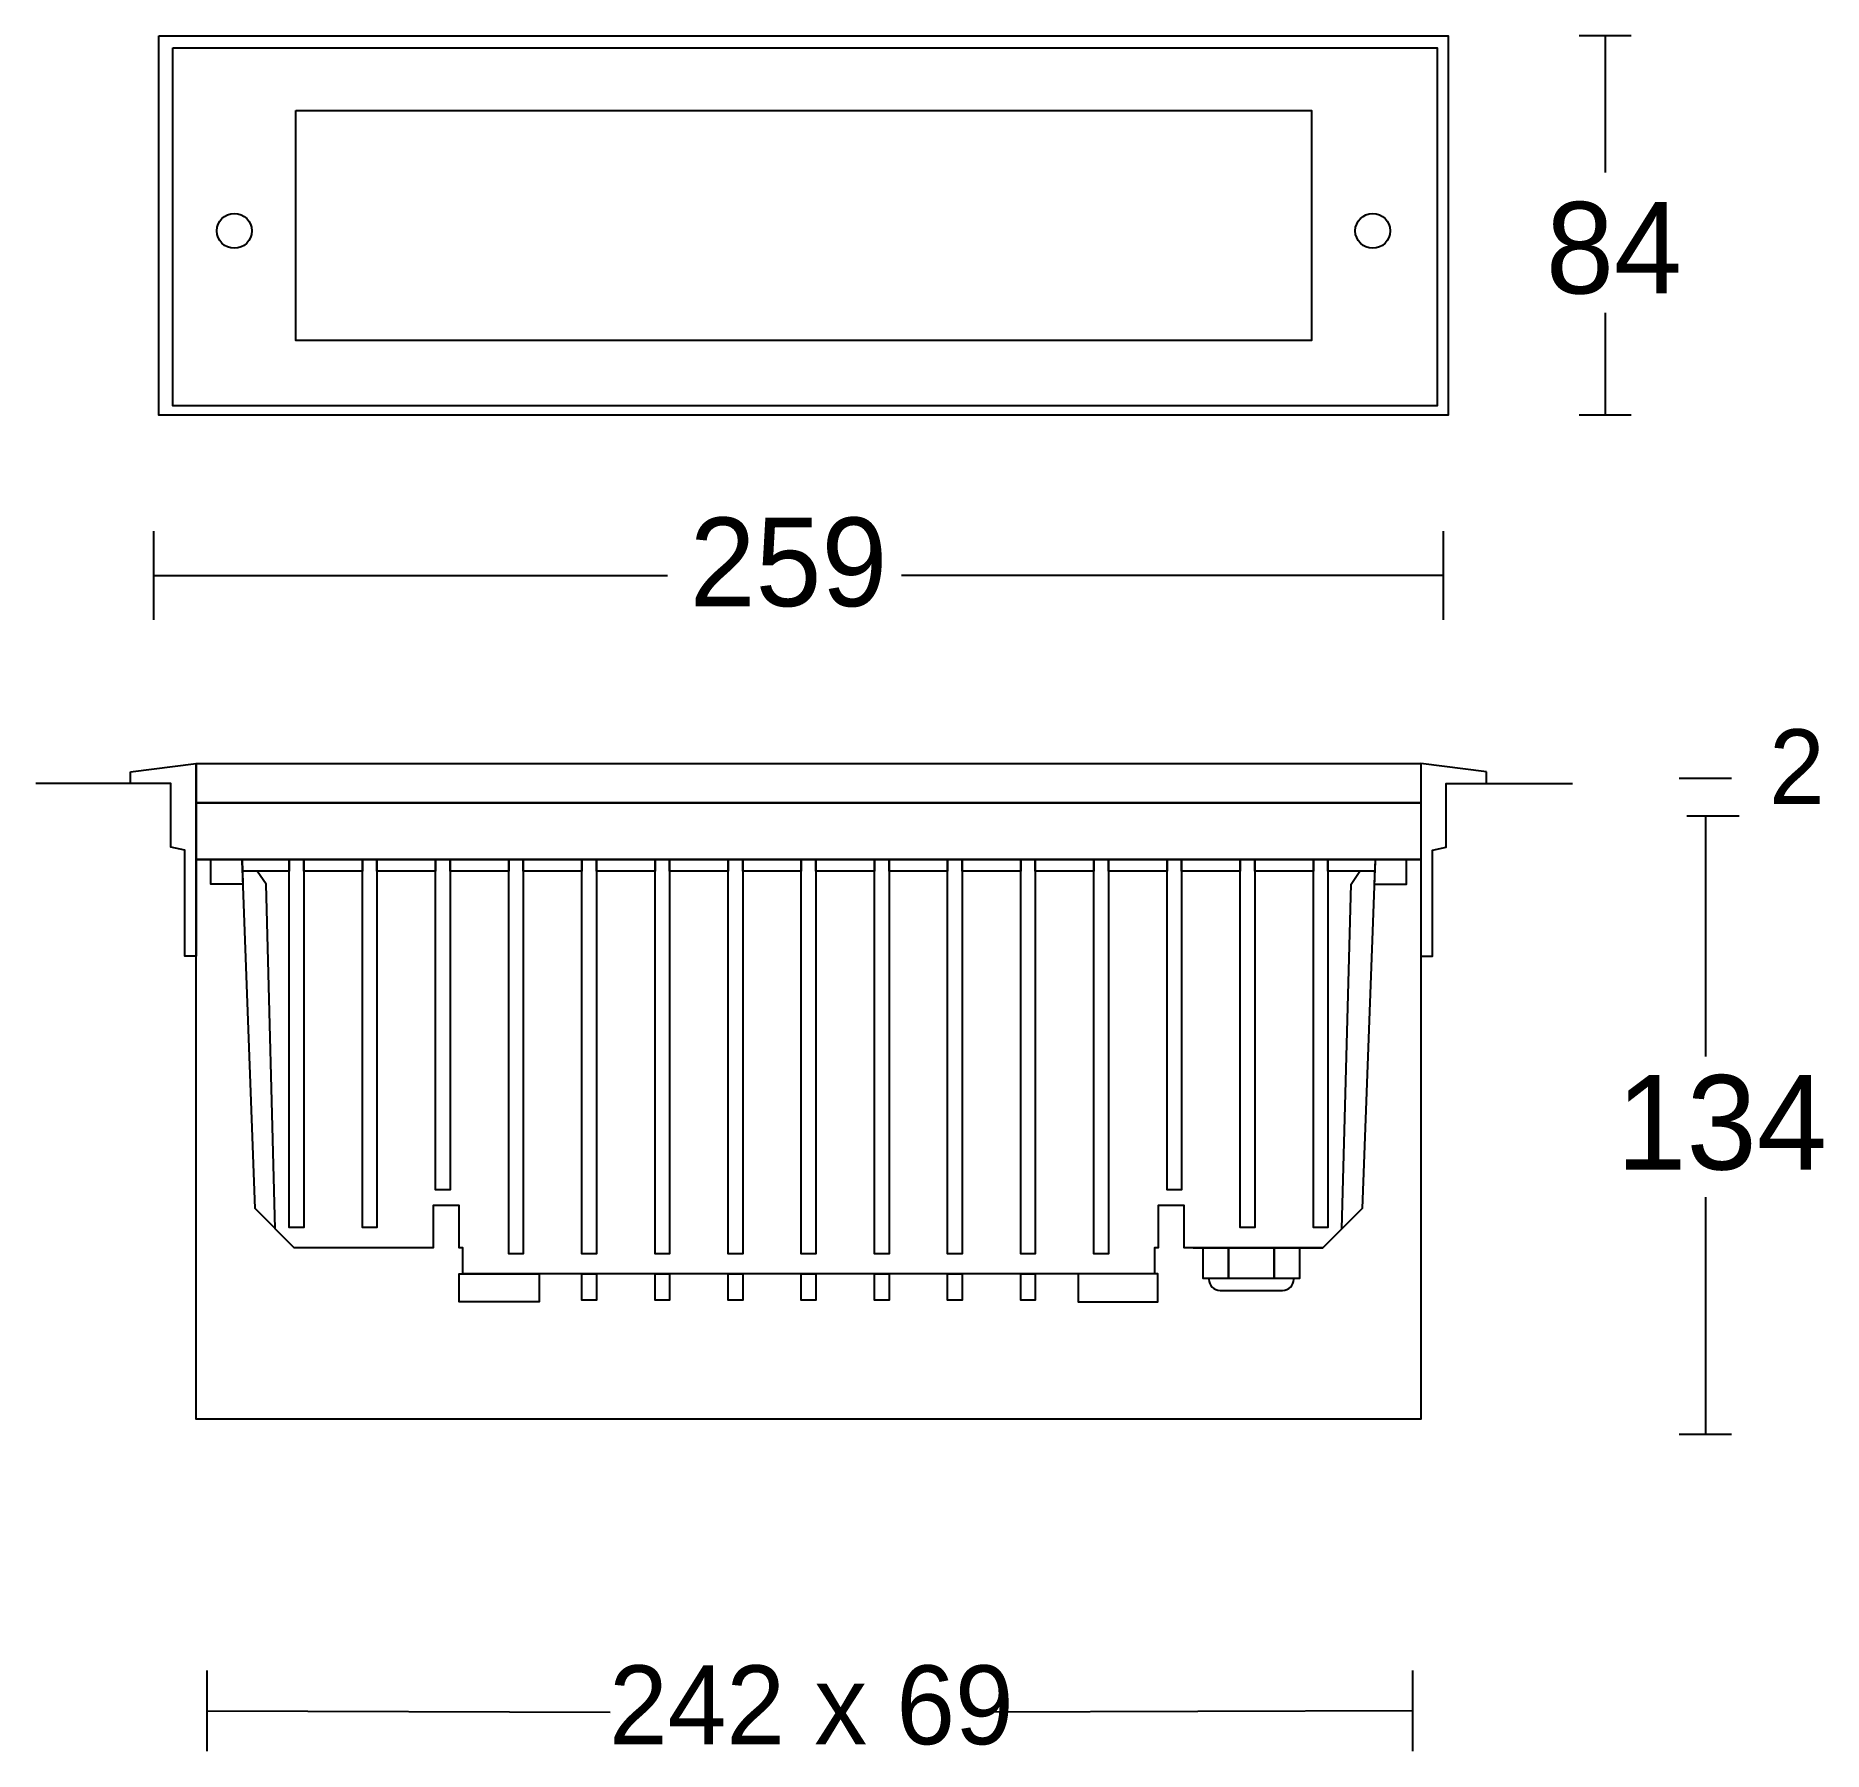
# Model space of a CAD drawing. Extents: x 4 to 179, y 86 to 255.
import ezdxf

# ---------------------------------------------------------------- set-up
doc = ezdxf.new("R2010")
doc.units = 0
doc.layers.add('LIVELLO_1', color=160, linetype='Continuous')
doc.styles.add('STD', font='txt')

# ---------------------------------------------------------------- blocks, each defined once
blk = doc.blocks.new('AI9-BLK1')
at = {"layer": 'LIVELLO_1', "color": 7}
for p, q in [((69.97, 85.21), (64.84, 85.21)), ((67.41, 85.21), (67.41, 71.77)), ((67.41, 57.96), (67.41, 47.87)), ((69.97, 47.87), (64.84, 47.87)), ((-75.32, 27.74), (-75.32, 36.49)), ((51.5, 27.74), (51.5, 36.49)), ((-75.32, 32.11), (-24.82, 32.11)), ((51.5, 32.11), (-1.79, 32.11)), ((-73.65, 11.66), (-86.95, 11.66)), ((55.74, 11.66), (64.2, 11.66)), ((79.83, 12.13), (74.69, 12.13)), ((80.59, 8.43), (75.45, 8.43)), ((77.26, 8.5), (77.26, -15.22)), ((77.26, -29.03), (77.26, -52.38)), ((26.88, -34.02), (39.64, -34.02)), ((79.83, -52.38), (74.69, -52.38)), ((-70.08, -83.56), (-70.08, -75.6)), ((48.5, -83.56), (48.5, -75.6)), ((-70.08, -79.58), (-30.44, -79.7)), ((48.5, -79.58), (6.19, -79.7))]:
    blk.add_line(p, q, dxfattribs=at)
for points in [[(-74.84, 85.21), (51.97, 85.21), (51.97, 47.87), (-74.84, 47.87)], [(-73.46, 84.04), (50.87, 84.04), (50.87, 48.8), (-73.46, 48.8)], [(-61.38, 77.85), (38.51, 77.85), (38.51, 55.23), (-61.38, 55.23)], [(-77.62, 12.79), (-71.17, 13.62), (-71.17, 11.66), (-71.17, -5.34), (-72.29, -5.34), (-72.29, 5.09), (-73.65, 5.39), (-73.65, 11.66), (-77.62, 11.66)], [(-71.17, 13.63), (49.29, 13.63), (49.29, 9.76), (-71.17, 9.76)], [(55.74, 12.79), (49.29, 13.62), (49.29, 11.66), (49.29, -5.34), (50.41, -5.34), (50.41, 5.09), (51.77, 5.39), (51.77, 11.66), (55.74, 11.66)], [(-71.17, 9.76), (49.29, 9.76), (49.29, 4.18), (-71.17, 4.18)], [(-71.17, 4.18), (49.29, 4.18), (49.29, -50.88), (-71.17, -50.88)], [(-69.74, 4.18), (-66.66, 4.18), (-66.57, 1.75), (-69.74, 1.75)], [(-66.66, 4.18), (-62.01, 4.18), (-62.01, 3.04), (-66.62, 3.04)], [(-66.66, 4.18), (44.78, 4.18), (43.5, -30.17), (39.64, -34.02), (26.01, -34.02), (26.01, -29.88), (23.44, -29.88), (23.44, -34.02), (23.07, -34.02), (23.07, -36.59), (-44.95, -36.59), (-44.95, -34.02), (-45.3, -34.02), (-45.3, -29.88), (-47.87, -29.88), (-47.87, -34.02), (-61.52, -34.02), (-65.38, -30.17)], [(-62.02, 4.18), (-60.59, 4.18), (-60.59, -32.03), (-62.02, -32.03)], [(-60.59, 4.18), (-54.82, 4.18), (-54.82, 3.04), (-60.59, 3.04)], [(-54.82, 4.18), (-53.39, 4.18), (-53.39, -32.03), (-54.82, -32.03)], [(-53.39, 4.18), (-47.63, 4.18), (-47.63, 3.04), (-53.39, 3.04)], [(-47.63, 4.18), (-46.2, 4.18), (-46.2, -28.31), (-47.63, -28.31)], [(-46.2, 4.18), (-40.43, 4.18), (-40.43, 3.04), (-46.2, 3.04)], [(-40.43, 4.18), (-39, 4.18), (-39, -34.61), (-40.43, -34.61)], [(-39, 4.18), (-33.24, 4.18), (-33.24, 3.04), (-39, 3.04)], [(-33.24, 4.18), (-31.81, 4.18), (-31.81, -34.61), (-33.24, -34.61)], [(-31.81, 4.18), (-26.04, 4.18), (-26.04, 3.04), (-31.81, 3.04)], [(-26.04, 4.18), (-24.61, 4.18), (-24.61, -34.61), (-26.04, -34.61)], [(-24.61, 4.18), (-18.85, 4.18), (-18.85, 3.04), (-24.61, 3.04)], [(-18.85, 4.18), (-17.42, 4.18), (-17.42, -34.61), (-18.85, -34.61)], [(-17.42, 4.18), (-11.66, 4.18), (-11.66, 3.04), (-17.42, 3.04)], [(-11.66, 4.18), (-10.23, 4.18), (-10.23, -34.61), (-11.66, -34.61)], [(-10.23, 4.18), (-4.46, 4.18), (-4.46, 3.04), (-10.23, 3.04)], [(-4.46, 4.18), (-3.03, 4.18), (-3.03, -34.61), (-4.46, -34.61)], [(-3.03, 4.18), (2.73, 4.18), (2.73, 3.04), (-3.03, 3.04)], [(2.73, 4.18), (4.16, 4.18), (4.16, -34.61), (2.73, -34.61)], [(4.16, 4.18), (9.93, 4.18), (9.93, 3.04), (4.16, 3.04)], [(9.93, 4.18), (11.36, 4.18), (11.36, -34.61), (9.93, -34.61)], [(11.36, 4.18), (17.12, 4.18), (17.12, 3.04), (11.36, 3.04)], [(17.12, 4.18), (18.55, 4.18), (18.55, -34.61), (17.12, -34.61)], [(18.55, 4.18), (24.32, 4.18), (24.32, 3.04), (18.55, 3.04)], [(24.32, 4.18), (25.75, 4.18), (25.75, -28.31), (24.32, -28.31)], [(25.75, 4.18), (31.51, 4.18), (31.51, 3.04), (25.75, 3.04)], [(31.51, 4.18), (32.94, 4.18), (32.94, -32.03), (31.51, -32.03)], [(32.94, 4.18), (38.71, 4.18), (38.71, 3.04), (32.94, 3.04)], [(38.71, 4.18), (40.14, 4.18), (40.14, -32.03), (38.71, -32.03)], [(40.14, 4.18), (44.78, 4.18), (44.74, 3.04), (40.14, 3.04)], [(47.86, 4.18), (44.78, 4.18), (44.69, 1.75), (47.86, 1.75)], [(-37.44, -36.59), (-37.44, -39.33), (-45.3, -39.33), (-45.3, -36.59)], [(-31.81, -36.59), (-31.81, -39.18), (-33.24, -39.18), (-33.24, -36.59)], [(-24.61, -36.59), (-24.61, -39.18), (-26.04, -39.18), (-26.04, -36.59)], [(-17.42, -36.59), (-17.42, -39.18), (-18.85, -39.18), (-18.85, -36.59)], [(-10.23, -36.59), (-10.23, -39.18), (-11.66, -39.18), (-11.66, -36.59)], [(-3.03, -36.59), (-3.03, -39.18), (-4.46, -39.18), (-4.46, -36.59)], [(4.16, -36.59), (4.16, -39.18), (2.73, -39.18), (2.73, -36.59)], [(11.36, -36.59), (11.36, -39.18), (9.93, -39.18), (9.93, -36.59)], [(15.56, -36.59), (15.56, -39.33), (23.42, -39.33), (23.42, -36.59)]]:
    blk.add_lwpolyline(points, close=True, dxfattribs=at)
for points in [[(-63.39, -32.17), (-64.3, 1.75), (-65.16, 3.04)], [(41.51, -32.17), (42.42, 1.75), (43.28, 3.04)], [(37.33, -34.09), (37.33, -37.05), (27.88, -37.05), (27.88, -34.09)], [(30.36, -34.09), (30.36, -37.05), (27.88, -37.05), (27.88, -34.09)], [(34.85, -34.09), (34.85, -37.05), (30.36, -37.05), (30.36, -34.09)], [(37.33, -34.09), (37.33, -37.05), (34.85, -37.05), (34.85, -34.09)]]:
    blk.add_lwpolyline(points, dxfattribs=at)
for centre in [(-67.42, 66.02), (44.55, 66.02)]:
    blk.add_circle(centre, 1.72, dxfattribs=at)
blk.add_open_spline([(36.77, -37.05), (36.77, -37.05), (36.77, -37.13), (36.77, -37.13), (36.77, -37.73), (36.28, -38.22), (35.68, -38.22), (35.68, -38.22), (29.53, -38.22), (29.53, -38.22), (28.93, -38.22), (28.44, -37.73), (28.44, -37.13), (28.44, -37.13), (28.44, -37.05), (28.44, -37.05), (28.44, -37.05), (36.77, -37.05), (36.77, -37.05)], degree=3, knots=[0, 0, 0, 0, 1, 1, 1, 2, 2, 2, 3, 3, 3, 4, 4, 4, 5, 5, 5, 6, 6, 6, 6], dxfattribs=at)
at = {"layer": 'LIVELLO_1', "color": 7, "attachment_point": 1, "style": 'STD'}
for s, insert, char_height in [('\\fMyriad Roman|b0|i0;\\H9.0006;\\C7;84', (61.57, 68.86), 9.0006), ('\\fMyriad Roman|b0|i0;\\H8.7177;\\C7;259', (-22.64, 37.81), 8.7177), ('\\fMyriad Roman|b0|i0;\\H7.3575;\\C7;2', (83.53, 16.98), 7.3575), ('\\fMyriad Roman|b0|i0;\\H9.2864;\\C7;134', (68.5, -17.04), 9.2864), ('\\fMyriad Roman|b0|i0;\\H7.7552;\\C7;242 x 69', (-30.56, -75.11), 7.7552)]:
    blk.add_mtext(s, dxfattribs=dict(at, insert=insert, char_height=char_height))

msp = doc.modelspace()

# ---------------------------------------------------------------- block references
at = {"layer": 'LIVELLO_1', "color": 7}
msp.add_blockref('AI9-BLK1', (90.543483, 169.668455), dxfattribs=at)

doc.saveas('drawing.dxf')
